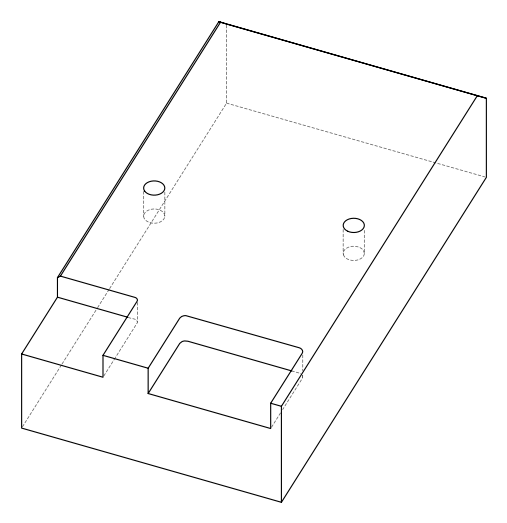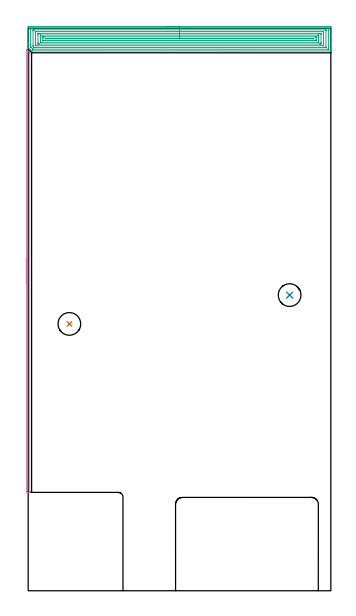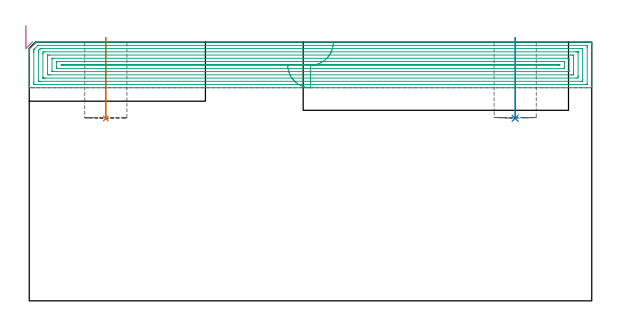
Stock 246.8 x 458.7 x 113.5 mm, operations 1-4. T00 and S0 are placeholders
(PLAN: 6 operations, 3 tool changes, 133.1 min)
(1 INDEXABLE_INSERT_DRILL_BLIND_HOLE_FROM_SOLID | STEP1POCKET | NXT0302_008 | 0.14 min | 8929 mm3)
(2 INDEXABLE_INSERT_DRILL_BLIND_HOLE_FROM_SOLID_1 | STEP1POCKET_1 | NXT0302_008 | 0.14 min | 8901 mm3)
(3 AREA_MILL | FG_CHAMFER_SURFACE | UGT0205_001 | 15.98 min | 49360 mm3)
(4 AREA_MILL_1 | FG_CHAMFER_SURFACE_1 | UGT0205_001 | 3.04 min | 1416 mm3)
(5 MILL_CORNER_NOTCH_RECTANGULAR | CORNER_NOTCH_RECTANGULAR | NXT0201_008 | Follow Part, ap 1.5, ae 75% | 63.82 min | 160476 mm3)
(6 MILL_SLOT | SLOT_PARTIAL_RECTANGULAR | NXT0201_013 | Follow Part, ap 2.5, ae 75% | 49.96 min | 264523 mm3)
(TOOL NXT0302_008 | Index. Insert Drill 18.5mm [880-D1850L25-05] | D18.5 PA176 FL93 Z2)
(TOOL UGT0205_001 | Chamfer Mill 20 x 3 x 45 deg. | D20 FL50 Z2)
(TOOL NXT0201_008 | ENDMILL 6mm [2P460-0600-NA 1630] | D6 FL26 Z6)
(TOOL NXT0201_013 | ENDMILL 10mm | D10 FL30 Z4)
(OP 1 INDEXABLE_INSERT_DRILL_BLIND_HOLE_FROM_SOLID)
G17 G21 G94 G90
T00 M6
G54
G17 G0 G90 X33.6 Y217.6 S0 M3
G43 Z123.5 H1
G94 G81 G98 Z80. F250. R115.5
G80
M5
M2
(OP 2 INDEXABLE_INSERT_DRILL_BLIND_HOLE_FROM_SOLID_1)
G17 G21 G94 G90
T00 M6
G54
G17 G0 G90 X213.2 Y241.1 S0 M3
G43 Z123.5 H1
G94 G81 G98 Z80.1 F250. R115.5
G80
M5
M2
(OP 3 AREA_MILL)
G17 G21 G94 G90
T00 M6
G54
G17 G0 G90 X113.4 Y460.2 S1061 M3
G43 Z123.5 H0
Z103.5
G94 G1 X113.438 Z102.628 F250.
X113.552 Z101.764
X113.741 Z100.912
X114.003 Z100.08
X114.337 Z99.274
X114.74 Z98.5
X115.208 Z97.764
X115.74 Z97.072
X116.329 Z96.429
X116.972 Z95.84
X117.664 Z95.308
X118.4 Z94.84
X119.174 Z94.437
X119.98 Z94.103
X120.812 Z93.841
X121.664 Z93.652
X122.528 Z93.538
X123.4 Z93.5
X246.187
X246.464 Y460.197 Z93.501
X246.79 Y460.192 Z93.506
X246.8 Y459.861 Z93.836
Y444.113 Z109.583
Y441.712 Z111.983
Y441.046 Z112.654
Y440.662 Z113.038
Y440.264 Z113.427
X246.79 Y440.203 Z113.488
X246.634 Y440.2 Z113.5
X3.292
X2.8 Y440.207 Z113.493
X2.776 Y440.226 Z113.474
X2.399 Y440.601 Z113.099
X2.181 Y440.819 Z112.881
X0.175 Y442.825 Z110.875
X0.167 Y442.833 Z110.867
X0.009 Y443.002 Z110.697
X0.006 Y443.053 Z110.647
X0. Y443.386 Z110.313
Y443.726 Z109.973
Y444.393 Z109.302
Y445.619 Z108.077
Y446.18 Z107.515
Y455.561 Z98.137
Y459.581 Z94.116
X0.002 Y459.863 Z93.835
X0.01 Y460.192 Z93.506
X0.338 Y460.199 Z93.499
X123.4 Y460.2 Z93.5
Y458.786 Z94.914
X244.401 Y458.785 Z94.915
X244.499 Y458.784 Z94.916
X244.695 Y458.779 Z94.921
X244.791 Y458.773 Z94.927
X244.794 Y458.744 Z94.956
X244.797 Y458.688 Z95.012
X244.8 Y458.289 Z95.411
Y442.606 Z111.094
X244.799 Y442.208 Z111.492
X244.79 Y441.712 Z111.988
X244.784 Y441.621 Z112.079
X244.597 Y441.616 Z112.084
X244.499 Y441.615 Z112.085
X4.087
X3.891 Y441.619 Z112.081
X3.839 Y441.621 Z112.079
X3.825 Y441.631 Z112.069
X3.795 Y441.657 Z112.043
X3.737 Y441.712 Z111.988
X2.399 Y443.051 Z110.649
X2.177 Y443.276 Z110.424
X2.067 Y443.389 Z110.311
X2.016 Y443.446 Z110.254
X2.01 Y443.499 Z110.201
X2.002 Y443.897 Z109.803
X2. Y444.393 Z109.307
Y444.792 Z108.908
Y457.794 Z95.906
X2.002 Y458.192 Z95.508
X2.01 Y458.688 Z95.012
X2.016 Y458.779 Z94.921
X2.203 Y458.784 Z94.916
X2.301 Y458.785 Z94.915
X123.4 Y458.786 Z94.914
Y457.372 Z96.328
X242.145 Y457.371 Z96.329
X242.615 Y457.369 Z96.331
X242.771 Y457.367 Z96.333
X242.789 Y457.365 Z96.335
X242.794 Y457.308 Z96.392
X242.798 Y457.209 Z96.491
X242.8 Y457.086 Z96.614
Y456.901 Z96.799
Y443.499 Z110.201
X242.798 Y443.316 Z110.384
X242.79 Y443.13 Z110.57
X242.782 Y443.035 Z110.665
X242.732 Y443.033 Z110.667
X242.615 Y443.03 Z110.67
X242.192 Y443.029 Z110.671
X241.722 Y443.028 Z110.672
X5.548 Y443.029 Z110.671
X5.078 Y443.032 Z110.668
X4.922 Y443.035 Z110.665
X4.871 Y443.039 Z110.661
X4.829 Y443.078 Z110.622
X4.741 Y443.161 Z110.539
X4.401 Y443.499 Z110.201
X4.185 Y443.717 Z109.983
X4.025 Y443.886 Z109.814
X4.009 Y444.208 Z109.492
X4.003 Y444.393 Z109.307
X4. Y444.578 Z109.122
Y456.901 Z96.799
X4.002 Y457.084 Z96.616
X4.01 Y457.271 Z96.429
X4.018 Y457.365 Z96.335
X4.068 Y457.367 Z96.333
X4.185 Y457.37 Z96.33
X4.608 Y457.371 Z96.329
X5.078 Y457.372 Z96.328
X123.4
Y455.957 Z97.743
X239.986
X240.772 Y455.95 Z97.75
X240.8 Y455.143 Z98.557
Y455.114 Z98.586
X240.799 Y444.53 Z109.17
X240.795 Y444.476 Z109.224
X240.79 Y444.454 Z109.246
X240.773 Y444.449 Z109.251
X239.936 Y444.443 Z109.257
X239.886
X6.814
X6.029 Y444.45 Z109.25
X6. Y445.257 Z108.443
Y445.286 Z108.414
X6.001 Y455.87 Z97.83
X6.005 Y455.924 Z97.776
X6.01 Y455.946 Z97.754
X6.027 Y455.951 Z97.749
X6.864 Y455.957 Z97.743
X6.914
X123.4
Y454.543 Z99.157
X237.828
X238.15 Y454.542 Z99.158
X238.725 Y454.538 Z99.162
X238.774 Y454.536 Z99.164
X238.79 Y454.523 Z99.177
X238.796 Y454.467 Z99.233
X238.798 Y454.22 Z99.48
X238.8 Y453.57 Z100.13
Y447.073 Z106.627
X238.798 Y446.424 Z107.276
X238.794 Y446.18 Z107.52
X238.785 Y445.864 Z107.836
X238.47 Y445.86 Z107.84
X238.15 Y445.858 Z107.842
X237.579 Y445.857 Z107.843
X8.972
X8.65 Y445.858 Z107.842
X8.075 Y445.862 Z107.838
X8.026 Y445.864 Z107.836
X8.01 Y445.877 Z107.823
X8.004 Y445.933 Z107.767
X8.002 Y446.18 Z107.52
X8. Y446.83 Z106.87
Y453.327 Z100.373
X8.002 Y453.976 Z99.724
X8.006 Y454.22 Z99.48
X8.015 Y454.536 Z99.164
X8.33 Y454.54 Z99.16
X8.65 Y454.542 Z99.158
X9.221 Y454.543 Z99.157
X123.4
Y453.129 Z100.571
X236.364 Y453.128 Z100.572
X236.564 Y453.127 Z100.573
X236.728 Y453.122 Z100.578
X236.791 Y453.111 Z100.589
X236.794 Y453.075 Z100.625
X236.799 Y452.892 Z100.808
Y447.531 Z106.169
X236.795 Y447.385 Z106.315
X236.788 Y447.278 Z106.422
X236.711 Y447.275 Z106.425
X236.364 Y447.272 Z106.428
X10.436
X10.236 Y447.273 Z106.427
X10.072 Y447.278 Z106.422
X10.009 Y447.289 Z106.411
X10.006 Y447.325 Z106.375
X10.001 Y447.509 Z106.191
Y452.869 Z100.831
X10.005 Y453.015 Z100.685
X10.012 Y453.122 Z100.578
X10.089 Y453.125 Z100.575
X10.436 Y453.128 Z100.572
X123.4 Y453.129 Z100.571
Y451.715 Z101.985
X234.404 Y451.714 Z101.986
X234.578 Y451.713 Z101.987
X234.752 Y451.708 Z101.992
X234.79 Y451.706 Z101.994
X234.794 Y451.673 Z102.027
X234.798 Y451.614 Z102.086
X234.799 Y451.54 Z102.16
X234.8 Y451.318 Z102.382
Y449.531 Z104.169
X234.797 Y448.86 Z104.84
X234.794 Y448.749 Z104.951
X234.79 Y448.699 Z105.001
X234.746 Y448.691 Z105.009
X234.578 Y448.689 Z105.011
X233.859 Y448.686 Z105.014
X233.685 Y448.685 Z105.015
X12.396 Y448.686 Z105.014
X12.222 Y448.687 Z105.013
X12.049 Y448.692 Z105.008
X12.01 Y448.694 Z105.006
X12.006 Y448.727 Z104.973
X12.002 Y448.786 Z104.914
X12.001 Y448.86 Z104.84
X12. Y449.082 Z104.618
Y450.869 Z102.831
X12.003 Y451.54 Z102.16
X12.006 Y451.651 Z102.049
X12.01 Y451.701 Z101.999
X12.054 Y451.709 Z101.991
X12.222 Y451.711 Z101.989
X12.941 Y451.714 Z101.986
X13.115 Y451.715 Z101.985
X123.4
Y450.301 Z103.399
X232.245 Y450.3 Z103.4
X232.591 Y450.298 Z103.402
X232.792 Y450.293 Z103.407
X232.794 Y450.196 Z103.504
X232.792 Y450.107 Z103.593
X232.445 Y450.101 Z103.599
X232.245 Y450.1 Z103.6
X231.899 Y450.099 Z103.601
X14.555 Y450.1 Z103.6
X14.209 Y450.102 Z103.598
X14.008 Y450.107 Z103.593
X14.006 Y450.204 Z103.496
X14.008 Y450.293 Z103.407
X14.356 Y450.299 Z103.401
X14.7 Y450.3 Z103.4
X14.901 Y450.301 Z103.399
X123.4
X124.272 Z103.438
X125.136 Z103.551
X125.988 Z103.74
X126.82 Z104.003
X127.626 Z104.336
X128.4 Z104.739
X129.136 Z105.208
X129.828 Z105.739
X130.471 Z106.328
X131.06 Z106.972
X131.592 Z107.664
X132.06 Z108.399
X132.463 Z109.173
X132.797 Z109.979
X133.059 Z110.811
X133.248 Z111.663
X133.362 Z112.528
X133.4 Z113.399
G0 Z123.5
M5
M2
(OP 4 AREA_MILL_1)
G17 G21 G94 G90
T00 M6
G54
G17 G0 G90 X-1.5 Y250.85 S1061 M3
G43 Z123.5 H0
Z120.7
G94 G1 Y250.888 Z119.828 F250.
Y251.002 Z118.963
Y251.191 Z118.112
Y251.453 Z117.28
Y251.787 Z116.474
Y252.19 Z115.7
Y252.658 Z114.964
Y253.19 Z114.272
Y253.779 Z113.629
Y254.422 Z113.04
Y255.114 Z112.508
Y255.85 Z112.04
Y256.624 Z111.637
Y257.43 Z111.303
Y258.262 Z111.041
Y259.114 Z110.852
Y259.978 Z110.738
Y260.85 Z110.7
Y441.226
X-1.496 Y441.476 Z110.704
X-1.494 Y441.482 Z110.705
X-1.476 Y441.476 Z110.723
X-0.986 Y440.988 Z111.21
X-0.88 Y440.881 Z111.319
X-0.797 Y440.797 Z111.403
X-0.691 Y440.692 Z111.505
X0.786 Y439.216 Z112.982
X0.907 Y439.094 Z113.105
X1.229 Y438.772 Z113.427
X1.241 Y438.76 Z113.438
X1.309 Y438.687 Z113.487
X1.3 Y438.204 Z113.5
Y80.373
X1.297 Y80.209 Z113.488
X1.273 Y80.207 Z113.465
X0.902 Y80.2 Z113.102
X0.585 Z112.785
X-0.1 Z112.095
X-1.328 Z110.869
X-1.491 Y80.202 Z110.705
X-1.5 Y80.632 Z110.7
Y260.85
Y261.722 Z110.738
Y262.586 Z110.852
Y263.438 Z111.041
Y264.27 Z111.303
Y265.076 Z111.637
Y265.85 Z112.04
Y266.586 Z112.508
Y267.278 Z113.04
Y267.921 Z113.629
Y268.51 Z114.272
Y269.042 Z114.964
Y269.51 Z115.7
Y269.913 Z116.474
Y270.247 Z117.28
Y270.509 Z118.112
Y270.698 Z118.963
Y270.812 Z119.828
Y270.85 Z120.7
G0 Z123.5
M5
M2
